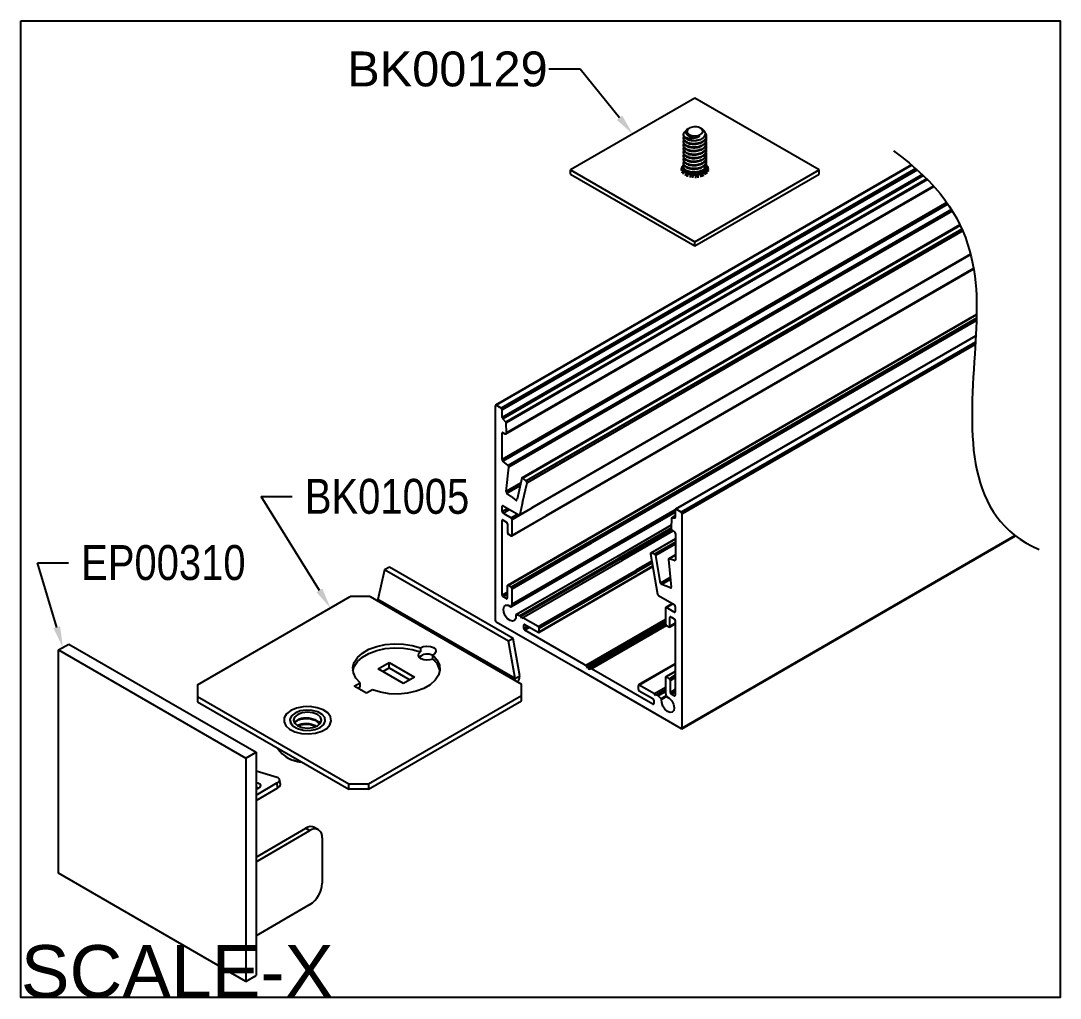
# Model space of a CAD drawing. Extents: x 0 to 7.45, y -7 to 0.
import ezdxf
from ezdxf import colors
from ezdxf.entities.mleader import LeaderData, LeaderLine
from ezdxf.math import Vec2, Vec3

# ---------------------------------------------------------------- set-up
doc = ezdxf.new("R2010")
doc.units = 0
doc.header["$LTSCALE"] = 0.5
doc.header["$MEASUREMENT"] = 0
doc.layers.get('0').update_dxf_attribs({"color": 255, "linetype": 'CONTINUOUS'})
for name, color, linetype in [('Dimension', 10, 'CONTINUOUS'), ('End Cap', 92, 'CONTINUOUS'), ('FAB DWG', 221, 'CONTINUOUS'), ('Housing', 150, 'CONTINUOUS'), ('Mounting', 4, 'CONTINUOUS')]:
    doc.layers.add(name, color=color, linetype=linetype)
doc.layers.add('Text-Unprinted', color=131, linetype='CONTINUOUS', plot=False)
doc.styles.add('LSAD_Standard', font='arial.ttf')
doc.styles.get("Standard").update_dxf_attribs({"font": 'arial.ttf'})

msp = doc.modelspace()

# ---------------------------------------------------------------- linework, layer by layer
at = {"color": 7, "linetype": 'Continuous', "lineweight": 25, "transparency": 16777216}
msp.add_arc((3.5173, -3.6868), 0.00437, 230.76242, 9.20232, dxfattribs=at)
at = {"layer": 'Dimension', "transparency": 16777216}
msp.add_open_spline([(6.2549, -0.9322), (6.9024, -1.3906), (6.8326, -2.4733), (6.7627, -3.5561), (7.2997, -3.7878)], degree=3, knots=[0.144615, 0.144615, 0.144615, 0.144615, 1, 2, 2, 2, 2], dxfattribs=at)
at = {"layer": 'End Cap', "linetype": 'Continuous', "lineweight": 25, "transparency": 16777216}
for p, q in [((0.2696, -4.5089), (0.3435, -4.4661)), ((0.3435, -4.4661), (1.687, -5.2421)), ((0.2696, -4.5089), (1.6131, -5.2848)), ((0.2696, -6.1089), (0.2696, -4.5089)), ((1.6131, -5.2848), (1.687, -5.2421)), ((1.6131, -5.2848), (1.6131, -6.8849)), ((1.687, -5.2421), (1.687, -6.8421)), ((1.8374, -5.423), (1.687, -5.3761)), ((1.8611, -5.473), (1.8548, -5.4375)), ((1.687, -5.5481), (1.8363, -5.4619)), ((1.687, -5.5873), (1.8427, -5.4974)), ((1.8427, -5.4974), (1.8363, -5.4619)), ((1.687, -5.9931), (2.0441, -5.7868)), ((1.687, -6.0258), (2.0724, -5.8032)), ((2.0441, -5.7868), (2.0724, -5.8032)), ((2.1349, -5.797), (2.1066, -5.7806)), ((2.1608, -5.8542), (2.1608, -6.1807)), ((1.6131, -6.8849), (0.2696, -6.1089)), ((2.0724, -6.3338), (1.687, -6.5564)), ((1.6131, -6.8849), (1.687, -6.8421))]:
    msp.add_line(p, q, dxfattribs=at)
at = {"layer": 'End Cap', "linetype": 'Continuous', "lineweight": 25, "transparency": 16777216, "flags": 128}
for points in [[(1.8363, -5.4619), (1.8441, -5.4567), (1.8499, -5.4511), (1.8536, -5.4454), (1.8549, -5.4399), (1.8539, -5.4347), (1.8506, -5.43), (1.845, -5.4261), (1.8374, -5.423)], [(1.687, -5.4578), (1.6989, -5.4604), (1.7136, -5.4684), (1.7185, -5.4794), (1.7129, -5.492), (1.6977, -5.5041), (1.687, -5.5094)], [(1.687, -5.4926), (1.7053, -5.4959), (1.708, -5.4969)], [(1.8427, -5.4974), (1.8505, -5.4921), (1.8563, -5.4866), (1.86, -5.4809), (1.8613, -5.4754), (1.8611, -5.473)]]:
    msp.add_lwpolyline(points, dxfattribs=at)
at = {"layer": 'End Cap', "linetype": 'Continuous', "lineweight": 25, "transparency": 16777216}
for centre, radius, start, end in [((2.0804, -5.8345), 0.0599, 64.05673, 127.27), ((2.1069, -5.8454), 0.0546, 350.79768, 129.23758), ((1.9688, -6.172), 0.1921, 302.61146, 357.38854)]:
    msp.add_arc(centre, radius, start, end, dxfattribs=at)
at = {"layer": 'Housing', "linetype": 'Continuous', "lineweight": 25, "transparency": 16777216}
for p, q in [((6.3855, -1.0327), (3.4035, -2.755)), ((6.3879, -1.0347), (3.4085, -2.7555)), ((6.4162, -1.0591), (3.4438, -2.7759)), ((6.4274, -1.069), (3.4509, -2.7881)), ((6.4632, -1.1021), (3.4509, -2.8418)), ((6.4709, -1.1096), (3.4549, -2.8515)), ((6.4951, -1.1333), (3.4769, -2.8765)), ((3.4777, -2.96), (6.5463, -1.1877)), ((6.4987, -1.1371), (3.4789, -2.8812)), ((6.5433, -1.1844), (3.4808, -2.9531)), ((6.6381, -1.303), (3.4502, -3.1441)), ((6.6452, -1.3131), (3.4556, -3.1553)), ((6.6712, -1.3525), (3.4939, -3.1876)), ((6.6781, -1.3637), (3.4994, -3.1997)), ((6.7321, -1.4623), (3.5932, -3.2752)), ((6.7342, -1.4665), (3.5998, -3.2768)), ((6.7467, -1.4936), (3.6239, -3.2972)), ((6.7522, -1.5063), (3.6292, -3.31)), ((6.8086, -1.6722), (3.6628, -3.4891)), ((3.6643, -3.49), (6.809, -1.6738)), ((6.8092, -1.6747), (3.6652, -3.4905)), ((6.8303, -1.7752), (3.7628, -3.5469)), ((3.7657, -3.5485), (6.8309, -1.7782)), ((6.8517, -2.1039), (4.058, -3.7174)), ((6.8517, -2.1073), (4.061, -3.7191)), ((6.8512, -2.1321), (4.0822, -3.7313)), ((6.8507, -2.1487), (4.0963, -3.7395)), ((6.8461, -2.2571), (4.6938, -3.5002)), ((6.8459, -2.2606), (4.6988, -3.5007)), ((6.8434, -2.3029), (4.7342, -3.5211)), ((6.8424, -2.3198), (4.7412, -3.5334)), ((3.4438, -2.7759), (3.4085, -2.7555)), ((3.4014, -2.7595), (3.4014, -3.6304)), ((3.4509, -2.8418), (3.4509, -2.7881)), ((3.4769, -2.8765), (3.4549, -2.8515)), ((3.4808, -2.9531), (3.4789, -2.8812)), ((3.4572, -2.9518), (3.4502, -2.9559)), ((3.4502, -3.1441), (3.4502, -2.9559)), ((3.4572, -2.9518), (3.4702, -2.9593)), ((3.4939, -3.1876), (3.4556, -3.1553)), ((3.4795, -3.3741), (3.4994, -3.1997)), ((3.5913, -3.2781), (3.5574, -3.4282)), ((3.6239, -3.2972), (3.5998, -3.2768)), ((3.5831, -3.3142), (3.4795, -3.3741)), ((3.579, -3.3323), (3.4853, -3.3864)), ((3.5973, -3.4513), (3.6292, -3.31)), ((3.5155, -3.41), (3.4853, -3.3864)), ((3.5155, -3.41), (3.548, -3.4354)), ((3.458, -3.4755), (3.4509, -3.4796)), ((3.4509, -3.5163), (3.4509, -3.4796)), ((3.458, -3.4755), (3.4738, -3.4846)), ((3.469, -3.5059), (3.4898, -3.4939)), ((3.4738, -3.4846), (3.5708, -3.5406)), ((3.5216, -3.5735), (3.6652, -3.4905)), ((3.5569, -3.4302), (3.548, -3.4354)), ((3.5561, -3.4339), (3.5574, -3.4282)), ((3.5758, -3.5411), (3.6643, -3.49)), ((3.5973, -3.4513), (3.5777, -3.5383)), ((3.5777, -3.5383), (3.6628, -3.4891)), ((4.7342, -3.5211), (4.6988, -3.5007)), ((3.469, -3.5059), (3.4509, -3.5163)), ((3.4647, -3.5247), (3.458, -3.5286)), ((3.4632, -3.5316), (3.458, -3.5286)), ((3.4632, -3.5316), (3.5145, -3.5612)), ((3.4647, -3.5247), (3.5039, -3.502)), ((3.5145, -3.5612), (3.5605, -3.5347)), ((3.5195, -3.6907), (3.7657, -3.5485)), ((3.5216, -3.6861), (3.7628, -3.5469)), ((3.5216, -3.6861), (3.5216, -3.5735)), ((4.6917, -3.5049), (4.191, -3.7942)), ((4.6917, -3.5193), (4.2034, -3.8014)), ((4.2041, -3.8017), (4.6917, -3.5201)), ((4.6637, -3.5655), (4.6619, -3.6353)), ((4.6917, -3.5477), (4.6648, -3.5633)), ((4.6917, -3.5481), (4.6657, -3.5631)), ((4.6877, -3.5635), (4.6657, -3.5631)), ((4.691, -3.5616), (4.6877, -3.5635)), ((4.6917, -3.5048), (4.6917, -3.5585)), ((4.7412, -5.0681), (4.7412, -3.5334)), ((3.4014, -3.6304), (3.4014, -4.2943)), ((3.452, -3.581), (3.4509, -3.5816)), ((3.4509, -3.5859), (3.4509, -3.5816)), ((3.4509, -4.1163), (3.4509, -3.5859)), ((3.458, -3.5775), (3.4827, -3.5918)), ((3.4898, -3.6041), (3.4898, -3.6678)), ((4.6624, -3.615), (4.2716, -3.8407)), ((4.6624, -3.6158), (4.2722, -3.8411)), ((4.6619, -3.6353), (4.2889, -3.8507)), ((4.6651, -3.6459), (4.2996, -3.8569)), ((4.058, -3.7174), (3.4883, -4.0464)), ((3.4933, -4.0469), (4.061, -3.7191)), ((3.4969, -3.68), (3.5145, -3.6902)), ((4.6762, -3.6558), (4.3138, -3.8651)), ((4.6761, -3.6558), (4.3138, -3.8651)), ((4.6925, -3.712), (4.5154, -3.8143)), ((4.6925, -3.7137), (4.5188, -3.814)), ((4.6725, -3.6537), (4.6854, -3.6611)), ((4.6925, -3.6734), (4.6925, -3.8616)), ((4.7392, -5.0727), (7.1317, -3.6909)), ((7.1291, -3.689), (4.7412, -5.0681)), ((4.0822, -3.7313), (3.5145, -4.0592)), ((3.5216, -4.0714), (4.0963, -3.7395)), ((4.191, -3.7942), (3.5216, -4.1807)), ((4.6925, -3.7352), (4.5429, -3.8216)), ((4.6925, -3.7511), (4.5514, -3.8326)), ((4.2041, -3.8017), (3.5161, -4.1991)), ((3.5171, -4.1978), (4.2034, -3.8014)), ((4.2716, -3.8407), (3.5499, -4.2575)), ((4.2722, -3.8411), (3.5515, -4.2574)), ((3.5742, -4.2635), (4.2889, -3.8507)), ((4.2996, -3.8569), (3.585, -4.2697)), ((3.592, -4.2819), (4.3138, -3.8651)), ((4.5225, -3.8713), (4.4106, -3.9359)), ((4.5135, -3.8208), (4.565, -4.1085)), ((4.5429, -3.8216), (4.5188, -3.814)), ((4.5865, -4.029), (4.5514, -3.8326)), ((4.6433, -3.8603), (4.6631, -4.0576)), ((4.6925, -3.8275), (4.6453, -3.8547)), ((4.6925, -3.8292), (4.6487, -3.8545)), ((4.687, -3.8664), (4.6487, -3.8545)), ((4.6923, -3.8634), (4.687, -3.8664)), ((3.7089, -4.3412), (4.4106, -3.9359)), ((4.5252, -3.8861), (4.4133, -3.9507)), ((4.5291, -3.9083), (4.4173, -3.9729)), ((4.4178, -3.976), (4.5297, -3.9114)), ((3.7139, -4.3826), (4.4178, -3.976)), ((3.7159, -4.3535), (4.4133, -3.9507)), ((3.7159, -4.378), (4.4173, -3.9729)), ((4.6562, -3.9888), (4.5865, -4.029)), ((4.6577, -4.0035), (4.5946, -4.0399)), ((3.4863, -4.0959), (3.4509, -4.1163)), ((3.4863, -4.051), (3.4863, -4.1367)), ((3.5145, -4.0592), (3.4933, -4.0469)), ((3.5216, -4.1807), (3.5216, -4.0714)), ((4.6573, -4.0633), (4.5946, -4.0399)), ((4.663, -4.06), (4.6573, -4.0633)), ((3.4863, -4.1122), (3.458, -4.1286)), ((3.4792, -4.1408), (3.458, -4.1286)), ((3.4863, -4.1367), (3.4792, -4.1408)), ((4.5719, -4.1188), (4.6847, -4.184)), ((3.5171, -4.1978), (3.5216, -4.1807)), ((4.621, -4.2084), (4.621, -4.3211)), ((4.6711, -4.1761), (4.6231, -4.2039)), ((4.674, -4.1778), (4.6281, -4.2044)), ((4.6847, -4.237), (4.6281, -4.2044)), ((4.6917, -4.233), (4.6847, -4.237)), ((4.6917, -4.1962), (4.6917, -4.233)), ((3.4085, -4.3065), (3.9901, -4.6424)), ((3.5742, -4.2635), (3.5515, -4.2574)), ((3.585, -4.2697), (3.5742, -4.2635)), ((3.592, -4.2819), (3.585, -4.2697)), ((3.5991, -4.2778), (3.592, -4.2819)), ((3.7089, -4.3412), (3.5991, -4.2778)), ((4.621, -4.2908), (4.0506, -4.6203)), ((4.621, -4.3015), (4.0574, -4.6271)), ((4.621, -4.3166), (4.0645, -4.638)), ((4.6508, -4.3441), (4.6917, -4.3204)), ((4.6599, -4.2717), (4.6528, -4.2758)), ((4.6528, -4.3395), (4.6528, -4.2758)), ((4.6917, -4.317), (4.6528, -4.3395)), ((4.6599, -4.2717), (4.6847, -4.286)), ((4.6917, -4.2983), (4.6917, -4.833)), ((3.6125, -4.3264), (3.6054, -4.3305)), ((3.6054, -4.355), (3.6054, -4.3305)), ((3.6337, -4.3387), (3.6054, -4.355)), ((3.6125, -4.3264), (3.7089, -4.3821)), ((3.6479, -4.3468), (3.6125, -4.3672)), ((4.0395, -4.6139), (3.6125, -4.3672)), ((3.7159, -4.378), (3.7159, -4.3535)), ((4.6246, -4.3303), (4.0781, -4.6459)), ((4.6254, -4.3311), (4.0852, -4.6431)), ((4.6292, -4.334), (4.092, -4.6442)), ((4.6281, -4.3334), (4.6458, -4.3436)), ((4.6917, -4.6076), (4.4288, -4.7594)), ((4.6917, -4.6109), (4.4338, -4.7599)), ((3.9901, -4.6424), (4.7342, -5.0722)), ((4.5301, -4.8972), (4.092, -4.6442)), ((4.6917, -4.6622), (4.6231, -4.7018)), ((4.6917, -4.6656), (4.6281, -4.7023)), ((4.6917, -4.6901), (4.6493, -4.7146)), ((4.4267, -4.764), (4.4267, -4.7885)), ((4.5435, -4.8233), (4.4338, -4.7599)), ((4.621, -4.7064), (4.621, -4.8157)), ((4.6493, -4.7146), (4.6281, -4.7023)), ((4.6917, -4.7064), (4.6564, -4.7268)), ((4.6564, -4.8125), (4.6564, -4.7268)), ((4.4338, -4.8007), (4.5301, -4.8564)), ((4.621, -4.7786), (4.5435, -4.8233)), ((4.5506, -4.8356), (4.5435, -4.8233)), ((4.621, -4.7949), (4.5506, -4.8356)), ((4.5577, -4.8315), (4.5506, -4.8356)), ((4.621, -4.7949), (4.5577, -4.8315)), ((4.5684, -4.8377), (4.5577, -4.8315)), ((4.621, -4.8073), (4.5684, -4.8377)), ((4.5912, -4.8579), (4.5684, -4.8377)), ((4.6256, -4.838), (4.5912, -4.8579)), ((4.621, -4.8157), (4.6256, -4.838)), ((4.6917, -4.7921), (4.6564, -4.8125)), ((4.6917, -4.8084), (4.6635, -4.8248)), ((4.6847, -4.837), (4.6635, -4.8248)), ((4.6917, -4.833), (4.6847, -4.837)), ((4.5372, -4.8931), (4.5301, -4.8972)), ((4.5372, -4.8686), (4.5372, -4.8931)), ((4.6297, -4.8433), (4.5937, -4.8641))]:
    msp.add_line(p, q, dxfattribs=at)
at = {"layer": 'Housing', "transparency": 16777216}
for p, q in [((4.0506, -4.6203), (4.0395, -4.6139)), ((4.0645, -4.638), (4.0574, -4.6271)), ((4.0852, -4.6431), (4.0781, -4.6459))]:
    msp.add_line(p, q, dxfattribs=at)
at = {"layer": 'Housing', "linetype": 'Continuous', "lineweight": 25, "transparency": 16777216, "flags": 128}
for points in [[(3.5489, -4.2606), (3.5485, -4.2824), (3.5402, -4.2974), (3.5256, -4.3032), (3.5073, -4.2986), (3.4885, -4.2844), (3.4725, -4.2632), (3.4621, -4.2388), (3.4593, -4.2154), (3.4645, -4.1972), (3.4767, -4.1875), (3.4939, -4.1879), (3.513, -4.1984)], [(4.6297, -4.8433), (4.6487, -4.8548), (4.6659, -4.8743), (4.6782, -4.8982), (4.6834, -4.9224), (4.6805, -4.9425), (4.6702, -4.955), (4.6542, -4.9577), (4.6353, -4.9501), (4.617, -4.9335), (4.6024, -4.9109), (4.5942, -4.8863), (4.5937, -4.8641)]]:
    msp.add_lwpolyline(points, dxfattribs=at)
at = {"layer": 'Housing', "linetype": 'Continuous', "lineweight": 25, "transparency": 16777216}
for centre, radius, start, end in [((3.4057, -2.7588), 0.00436, 50.83056, 189.21334), ((3.4356, -2.7888), 0.0154, 2.60923, 57.41715), ((3.4664, -2.8411), 0.0155, 182.77493, 222.18016), ((3.4711, -2.8817), 0.00783, 3.93131, 42.05233), ((3.4545, -2.9552), 0.00437, 50.76242, 189.20232), ((3.4743, -2.9542), 0.00655, 230.76215, 9.2006), ((3.4658, -3.1433), 0.0157, 182.93705, 229.54891), ((3.4842, -3.1992), 0.0152, 358.25395, 50.12209), ((3.5958, -3.2794), 0.00471, 32.81989, 163.61626), ((3.6146, -3.3085), 0.0146, 354.05029, 50.79148), ((3.4947, -3.3745), 0.0152, 178.27179, 231.8546), ((3.4552, -3.4789), 0.00437, 50.76242, 189.20232), ((3.5517, -3.4327), 0.00458, 216.27322, 344.89785), ((4.696, -3.5041), 0.00437, 50.69432, 189.19127), ((3.4663, -3.5156), 0.0154, 182.61146, 237.38854), ((3.5063, -3.5742), 0.0154, 2.61146, 57.38854), ((3.5735, -3.5375), 0.00421, 229.00007, 348.66966), ((4.6658, -3.5652), 0.00211, 92.5692, 187.89836), ((4.6875, -3.5592), 0.0043, 273.16467, 10.03956), ((4.7259, -3.5341), 0.0154, 2.61368, 57.35995), ((3.4552, -3.5809), 0.00437, 122.50988, 189.20232), ((3.4552, -3.5809), 0.00437, 50.76242, 122.50988), ((3.4744, -3.6048), 0.0154, 2.61146, 57.38854), ((4.6849, -3.6343), 0.0231, 182.61218, 237.38849), ((3.5052, -3.6671), 0.0154, 182.61146, 237.38854), ((4.6771, -3.6741), 0.0154, 2.61146, 57.38854), ((4.5177, -3.8186), 0.00471, 76.3362, 207.16683), ((4.5369, -3.8349), 0.0146, 9.21258, 65.94442), ((4.6475, -3.8588), 0.00446, 73.83829, 200.10126), ((4.6883, -3.8624), 0.00421, 251.28725, 10.97515), ((3.4906, -4.0503), 0.00437, 50.76242, 189.20232), ((3.5063, -4.0721), 0.0154, 2.61146, 57.38854), ((4.6012, -4.0265), 0.0149, 189.56949, 243.81449), ((4.6589, -4.0592), 0.00446, 248.85294, 20.17845), ((3.4663, -4.1156), 0.0154, 182.61146, 237.38854), ((3.482, -4.1374), 0.00437, 230.76242, 9.20232), ((4.5804, -4.1057), 0.0157, 190.45285, 237.06088), ((3.5149, -4.197), 0.00232, 215.50931, 341.10748), ((4.6253, -4.2077), 0.00437, 50.76242, 189.20232), ((4.6764, -4.1969), 0.0154, 2.61146, 57.38854), ((4.6874, -4.2337), 0.00437, 230.76242, 9.20232), ((3.4168, -4.2936), 0.0154, 182.61146, 237.38854), ((3.551, -4.2597), 0.00232, 78.84505, 204.47727), ((4.6364, -4.3204), 0.0154, 182.61146, 237.38854), ((4.6572, -4.2751), 0.00437, 50.76242, 189.20232), ((4.6764, -4.299), 0.0154, 2.61146, 57.38854), ((3.6098, -4.3298), 0.00437, 50.76242, 189.20232), ((3.6208, -4.3543), 0.0154, 182.61146, 237.38854), ((3.7006, -4.3542), 0.0154, 2.61146, 57.38854), ((3.7116, -4.3787), 0.00437, 230.76242, 9.20232), ((4.6485, -4.3402), 0.00437, 230.76242, 9.20232), ((4.431, -4.7633), 0.00437, 50.76242, 189.20232), ((4.6253, -4.7057), 0.00437, 50.76242, 189.20232), ((4.641, -4.7275), 0.0154, 2.61146, 57.38854), ((4.4421, -4.7878), 0.0154, 182.61146, 237.38854), ((4.6329, -4.8367), 0.0074, 190.63033, 244.45813), ((4.6717, -4.8118), 0.0154, 182.61146, 237.38854), ((4.6874, -4.8337), 0.00437, 230.76242, 9.20232), ((4.5218, -4.8693), 0.0154, 2.61146, 57.38854), ((4.5329, -4.8938), 0.00437, 230.76242, 9.20232), ((4.5864, -4.8635), 0.00739, 355.53686, 49.37347), ((4.7369, -5.0688), 0.00437, 230.76242, 9.20232)]:
    msp.add_arc(centre, radius, start, end, dxfattribs=at)
at = {"layer": 'Housing', "transparency": 16777216}
for centre, radius, start, end in [((4.0396, -4.6381), 0.021, 31.81759, 58.31106), ((4.0767, -4.6326), 0.0134, 203.99749, 275.98489), ((4.0875, -4.6508), 0.00802, 55.58394, 106.53135)]:
    msp.add_arc(centre, radius, start, end, dxfattribs=at)
at = {"layer": 'Mounting', "linetype": 'Continuous', "transparency": 16777216}
for p, q in [((4.8321, -0.5547), (3.9412, -1.069)), ((5.7231, -1.069), (4.8321, -0.5547)), ((4.7506, -0.8146), (4.7506, -0.8178)), ((4.7922, -0.7692), (4.784, -0.7739)), ((4.8837, -0.7759), (4.8721, -0.7692)), ((4.7506, -0.8401), (4.7506, -0.8433)), ((4.7506, -0.8656), (4.7506, -0.8688)), ((4.7506, -0.8911), (4.7506, -0.8943)), ((4.9136, -0.8305), (4.9136, -0.8273)), ((4.9136, -0.856), (4.9136, -0.8528)), ((4.9136, -0.8815), (4.9136, -0.8784)), ((4.7506, -0.9166), (4.7506, -0.9198)), ((4.7506, -0.9421), (4.7506, -0.9453)), ((4.7506, -0.9677), (4.7506, -0.9709)), ((4.9136, -0.9071), (4.9136, -0.9039)), ((4.9136, -0.9326), (4.9136, -0.9294)), ((4.9136, -0.9581), (4.9136, -0.9549)), ((4.7506, -0.9932), (4.7506, -0.9964)), ((4.7506, -1.0187), (4.7506, -1.0219)), ((4.9136, -0.9836), (4.9136, -0.9804)), ((4.9136, -1.0091), (4.9136, -1.0059)), ((4.9136, -1.0346), (4.9136, -1.0315)), ((3.9412, -1.069), (4.8321, -1.5834)), ((3.9412, -1.0984), (3.9412, -1.069)), ((3.9412, -1.0984), (4.8321, -1.6128)), ((4.7501, -1.063), (4.7487, -1.0758)), ((4.7494, -1.0533), (4.7493, -1.0546)), ((4.7493, -1.0546), (4.7494, -1.0535)), ((4.7506, -1.0442), (4.7506, -1.0474)), ((4.7619, -1.0817), (4.7607, -1.0948)), ((4.7858, -1.096), (4.785, -1.1094)), ((4.8177, -1.1034), (4.8175, -1.1169)), ((4.8321, -1.5834), (5.7231, -1.069)), ((4.8321, -1.6128), (5.7231, -1.0984)), ((4.8379, -1.104), (4.838, -1.1176)), ((4.871, -1.0985), (4.8717, -1.112)), ((4.8974, -1.0858), (4.8985, -1.099)), ((4.9129, -1.0456), (4.912, -1.0432)), ((4.9125, -1.0679), (4.9139, -1.0808)), ((4.9155, -1.0597), (4.9148, -1.0533)), ((5.7231, -1.0984), (5.7231, -1.069)), ((4.8321, -1.6128), (4.8321, -1.5834)), ((2.6082, -3.9339), (2.5602, -4.1463)), ((2.642, -3.9143), (2.6082, -3.9339)), ((3.4952, -4.4462), (2.6082, -3.9339)), ((3.529, -4.4266), (2.642, -3.9143)), ((1.266, -4.7596), (2.362, -4.1266)), ((2.5034, -4.1266), (2.362, -4.1266)), ((2.5034, -4.1266), (3.5887, -4.7534)), ((3.5431, -4.714), (2.5602, -4.1463)), ((3.529, -4.4266), (3.4952, -4.4462)), ((3.5431, -4.714), (3.4952, -4.4462)), ((3.5769, -4.6945), (3.529, -4.4266)), ((2.865, -4.4937), (2.865, -4.5231)), ((2.953, -4.5739), (2.953, -4.5445)), ((2.5622, -4.6438), (2.6409, -4.5983)), ((2.6409, -4.5983), (2.8227, -4.7033)), ((2.6409, -4.6374), (2.6409, -4.5983)), ((2.744, -4.7488), (2.5622, -4.6438)), ((2.596, -4.6633), (2.6409, -4.6374)), ((2.6409, -4.6374), (2.7889, -4.7229)), ((1.266, -4.7596), (1.266, -4.8803)), ((2.3893, -4.7682), (2.4318, -4.7437)), ((2.4777, -4.8192), (2.3893, -4.7682)), ((2.4318, -4.7731), (2.4318, -4.7437)), ((2.8227, -4.7033), (2.744, -4.7488)), ((3.5431, -4.714), (3.5769, -4.6945)), ((3.5887, -4.8741), (3.5887, -4.7534)), ((1.266, -4.8413), (2.3512, -5.4681)), ((2.4148, -4.7829), (2.4318, -4.7731)), ((2.5202, -4.7947), (2.4777, -4.8192)), ((2.4926, -5.4681), (3.5887, -4.8351)), ((1.266, -4.8803), (2.3512, -5.5071)), ((2.4926, -5.5071), (3.5887, -4.8741)), ((1.9614, -5.028), (1.9714, -5.019)), ((1.9006, -5.2753), (1.9041, -5.2774)), ((2.3512, -5.5071), (2.3512, -5.4681)), ((2.3512, -5.4681), (2.4926, -5.4681)), ((2.4926, -5.5071), (2.3512, -5.5071)), ((2.4926, -5.4681), (2.4926, -5.5071))]:
    msp.add_line(p, q, dxfattribs=at)
at = {"layer": 'Mounting', "linetype": 'Continuous', "transparency": 16777216, "flags": 128}
for points in [[(4.8721, -0.7692), (4.8641, -0.7653), (4.855, -0.7624), (4.8451, -0.7605), (4.8347, -0.7597), (4.8243, -0.7599), (4.8142, -0.7613), (4.8046, -0.7637), (4.796, -0.7671), (4.7887, -0.7714), (4.7828, -0.7764), (4.7786, -0.7819), (4.7762, -0.7877), (4.7757, -0.7937), (4.7771, -0.7997), (4.7805, -0.8054), (4.7855, -0.8107), (4.7922, -0.8153), (4.8002, -0.8191), (4.8093, -0.8221), (4.8192, -0.824), (4.8295, -0.8248), (4.8399, -0.8245), (4.8501, -0.8232), (4.8596, -0.8207), (4.8682, -0.8173), (4.8756, -0.8131), (4.8815, -0.8081), (4.8857, -0.8026), (4.8881, -0.7967), (4.8886, -0.7907), (4.8871, -0.7848), (4.8838, -0.7791), (4.8787, -0.7738), (4.8721, -0.7692)], [(4.846, -1.0096), (4.8461, -1.011), (4.8461, -1.0117)], [(4.9105, -1.0489), (4.9104, -1.0537), (4.9085, -1.0609), (4.9048, -1.0677), (4.8991, -1.0742), (4.8918, -1.08), (4.883, -1.0851), (4.8728, -1.0893), (4.8617, -1.0926), (4.8498, -1.0947), (4.8374, -1.0958), (4.8249, -1.0957), (4.8126, -1.0945), (4.8008, -1.0921), (4.7898, -1.0887), (4.7798, -1.0844), (4.7712, -1.0791), (4.7641, -1.0732), (4.7588, -1.0667), (4.7573, -1.0641)], [(2.4318, -4.7437), (2.4015, -4.71), (2.3841, -4.6734), (2.3803, -4.6355), (2.3904, -4.5979), (2.4138, -4.5625), (2.4496, -4.5306), (2.4961, -4.5038), (2.5513, -4.4832), (2.6127, -4.4697), (2.6777, -4.4639), (2.7433, -4.4661), (2.8067, -4.4762), (2.865, -4.4937)], [(2.381, -4.6589), (2.3904, -4.6273), (2.4138, -4.5919), (2.4496, -4.56), (2.4961, -4.5332), (2.5513, -4.5125), (2.6127, -4.4991), (2.6777, -4.4933), (2.7433, -4.4955), (2.8067, -4.5056), (2.865, -4.5231)], [(2.953, -4.5445), (2.9833, -4.5782), (3.0008, -4.6148), (3.0046, -4.6527), (2.9946, -4.6902), (2.9713, -4.7257), (2.9356, -4.7576), (2.8891, -4.7845), (2.8339, -4.8051), (2.7725, -4.8186), (2.7075, -4.8245), (2.6419, -4.8223), (2.5785, -4.8122), (2.5202, -4.7947)], [(2.953, -4.5739), (2.933, -4.5802), (2.9103, -4.582), (2.8881, -4.5789), (2.8692, -4.5715), (2.8563, -4.5606), (2.851, -4.5477), (2.8541, -4.5347), (2.865, -4.5231)], [(2.865, -4.4937), (2.8853, -4.4843), (2.9103, -4.4805), (2.9359, -4.4829), (2.9576, -4.491), (2.9718, -4.5036), (2.9759, -4.5184), (2.9692, -4.5328), (2.953, -4.5445)], [(1.9359, -4.943), (1.9058, -4.9665), (1.889, -4.9941), (1.8871, -5.0234), (1.9003, -5.0516), (1.9272, -5.0764), (1.9656, -5.0955), (2.0121, -5.1072), (2.0624, -5.1105), (2.1122, -5.1051), (2.157, -5.0914), (2.1929, -5.0707), (2.2165, -5.0448), (2.226, -5.0161), (2.2203, -4.987), (2.2, -4.9601), (2.167, -4.938), (2.1241, -4.9224), (2.0751, -4.9148), (2.0245, -4.9159), (1.9766, -4.9256), (1.9359, -4.943)], [(1.9663, -4.9605), (1.941, -4.9814), (1.9296, -5.006), (1.9334, -5.0314), (1.952, -5.0545), (1.9832, -5.0725), (2.0232, -5.0832), (2.0671, -5.0855), (2.1097, -5.0789), (2.1459, -5.0642), (2.1712, -5.0434), (2.1826, -5.0188), (2.1787, -4.9934), (2.1601, -4.9703), (2.1289, -4.9523), (2.0889, -4.9415), (2.045, -4.9393), (2.0024, -4.9459), (1.9663, -4.9605)], [(1.985, -4.9707), (1.9632, -4.9895), (1.9556, -5.0117), (1.9632, -5.0339), (1.985, -5.0528), (2.0176, -5.0654), (2.0561, -5.0698), (2.0945, -5.0654), (2.1271, -5.0528), (2.1489, -5.0339), (2.1566, -5.0117), (2.1489, -4.9895), (2.1271, -4.9707), (2.0945, -4.9581), (2.0561, -4.9537), (2.0176, -4.9581), (1.985, -4.9707)], [(2.1512, -5.0321), (2.1489, -5.0285), (2.1404, -5.0192)]]:
    msp.add_lwpolyline(points, dxfattribs=at)
at = {"layer": 'Mounting', "linetype": 'Continuous', "transparency": 16777216}
for centre, radius, start, end in [((4.8185, -0.7743), 0.0839, 225.31736, 262.01379), ((4.7496, -1.0576), 0.0146, 85.36685, 162.06701), ((4.7534, -1.0472), 0.0122, 92.40247, 138.44986), ((4.9134, -1.0537), 0.0139, 34.33404, 90.90586), ((4.9048, -1.039), 0.0108, 12.75489, 34.61769), ((4.7492, -1.0728), 0.0182, 89.5131, 161.37801), ((4.7524, -1.0834), 0.0205, 96.46309, 162.23328), ((4.7622, -1.0971), 0.0239, 106.75209, 164.50962), ((4.7731, -1.1059), 0.0267, 114.80266, 166.67194), ((4.7772, -1.0563), 0.028, 176.58917, 193.78533), ((4.7826, -1.0547), 0.0335, 194.22584, 215.57108), ((4.7932, -1.0474), 0.0464, 215.29954, 227.56497), ((4.8064, -1.0327), 0.0662, 227.74294, 241.28761), ((4.7941, -1.1162), 0.0321, 127.49635, 170.09579), ((4.8184, -1.0115), 0.0905, 241.02017, 248.86969), ((4.8146, -1.122), 0.0388, 137.7986, 172.60005), ((4.8271, -0.989), 0.1147, 248.91808, 258.30019), ((4.8583, -1.1278), 0.0606, 154.0516, 175.89467), ((4.8312, -0.9703), 0.1338, 258.18361, 264.23032), ((4.9312, -1.1301), 0.1166, 166.76868, 178.01582), ((4.8321, -0.9614), 0.1427, 264.21362, 272.32054), ((4.8323, -0.9643), 0.1398, 272.28802, 278.16042), ((4.5511, -1.1307), 0.288, 0.78502, 5.32297), ((4.8346, -0.9788), 0.1252, 278.06961, 286.92005), ((4.7721, -1.1294), 0.0844, 2.81053, 18.40526), ((4.841, -1), 0.103, 286.95025, 294.15129), ((4.8341, -1.1249), 0.0453, 5.94496, 35.48958), ((4.8515, -1.0227), 0.078, 293.92793, 306.0667), ((4.8586, -1.1199), 0.0357, 8.39498, 46.45428), ((4.8646, -1.0409), 0.0555, 306.19797, 317.07271), ((4.8831, -1.1106), 0.0287, 11.8959, 59.98451), ((4.8769, -1.052), 0.039, 316.73902, 336.01761), ((4.896, -1.1025), 0.0255, 14.23334, 68.50503), ((4.8853, -1.056), 0.0298, 336.41332, 352.90241), ((4.9084, -1.0894), 0.022, 16.92248, 79.23594), ((4.9154, -1.0642), 0.0163, 18.69205, 95.98268), ((4.8869, -1.0563), 0.0281, 353.17113, 17.20337), ((4.9135, -1.0792), 0.0196, 18.19917, 86.34058), ((2.9145, -4.6257), 0.0873, 63.82517, 131.79425), ((2.8684, -4.6823), 0.1375, 9.82907, 52.04965), ((2.0002, -5.0419), 0.0368, 141.56967, 169.24838), ((2.0154, -5.1048), 0.2049, 211.70562, 268.27676), ((2.0447, -5.0168), 0.2961, 241.65675, 263.61691)]:
    msp.add_arc(centre, radius, start, end, dxfattribs=at)
for points, knots in [([(4.9077, -0.8088), (4.9094, -0.8118), (4.9134, -0.8188), (4.9142, -0.8303), (4.9108, -0.8425), (4.9027, -0.854), (4.8905, -0.864), (4.875, -0.872), (4.8569, -0.8778), (4.8374, -0.8809), (4.8176, -0.8812), (4.799, -0.8789), (4.7826, -0.8742), (4.7691, -0.8677), (4.7583, -0.8593), (4.7517, -0.8493), (4.7496, -0.8385), (4.7525, -0.8318), (4.7539, -0.8286)], [0, 0, 0, 0, 0.050133, 0.113123, 0.176937, 0.241491, 0.304888, 0.368227, 0.432774, 0.496634, 0.559594, 0.624013, 0.684613, 0.743876, 0.804241, 0.872612, 0.939503, 1, 1, 1, 1]), ([(4.7594, -0.8339), (4.7567, -0.8305), (4.7514, -0.8238), (4.7499, -0.8126), (4.7534, -0.802), (4.7602, -0.7934), (4.767, -0.7893), (4.7695, -0.7878)], [0, 0, 0, 0, 0.224285, 0.443718, 0.665401, 0.877161, 1, 1, 1, 1]), ([(4.7512, -0.8178), (4.7511, -0.8195), (4.7508, -0.8248), (4.7555, -0.8333), (4.7646, -0.8424), (4.7779, -0.85), (4.7923, -0.855), (4.8026, -0.8567), (4.8068, -0.8574)], [0, 0, 0, 0, 0.098592, 0.292303, 0.486625, 0.676542, 0.869203, 1, 1, 1, 1]), ([(4.7841, -0.774), (4.7836, -0.7742), (4.7802, -0.7759), (4.7756, -0.7797), (4.7705, -0.7852), (4.7673, -0.7911), (4.7661, -0.7972), (4.7668, -0.8033), (4.7695, -0.8092), (4.7753, -0.8164), (4.7845, -0.8226), (4.7961, -0.827), (4.8075, -0.83), (4.8166, -0.8306), (4.8221, -0.8309)], [0, 0, 0, 0, 0.01478, 0.097317, 0.178135, 0.258953, 0.33854, 0.418109, 0.496884, 0.575659, 0.728372, 0.805093, 0.881813, 1, 1, 1, 1]), ([(4.8678, -0.8248), (4.8628, -0.8269), (4.853, -0.8311), (4.8351, -0.8342), (4.8161, -0.8344), (4.7978, -0.8311), (4.7836, -0.8244), (4.7755, -0.8185), (4.7743, -0.8148), (4.7742, -0.8145)], [0, 0, 0, 0, 0.149707, 0.29831, 0.467993, 0.640973, 0.810152, 0.982611, 1, 1, 1, 1]), ([(4.8068, -0.8574), (4.8113, -0.8578), (4.8202, -0.8587), (4.834, -0.8584), (4.8477, -0.8568), (4.8607, -0.8539), (4.8726, -0.8497), (4.8832, -0.8445), (4.8923, -0.8384), (4.8994, -0.8315), (4.9045, -0.824), (4.9074, -0.8162), (4.9081, -0.8082), (4.9066, -0.8004), (4.9029, -0.7928), (4.8972, -0.7858), (4.8907, -0.7801), (4.8856, -0.7772), (4.8836, -0.776)], [0, 0, 0, 0, 0.066441, 0.132879, 0.199526, 0.266173, 0.330862, 0.395552, 0.460295, 0.525028, 0.588184, 0.65134, 0.71404, 0.776725, 0.838488, 0.90025, 0.960913, 1, 1, 1, 1]), ([(4.9112, -0.8414), (4.9116, -0.8421), (4.914, -0.8467), (4.914, -0.8558), (4.9109, -0.868), (4.9027, -0.8795), (4.8905, -0.8895), (4.875, -0.8975), (4.8569, -0.9033), (4.8374, -0.9064), (4.8176, -0.9067), (4.799, -0.9044), (4.7826, -0.8997), (4.7691, -0.8932), (4.7583, -0.8848), (4.7517, -0.8748), (4.7496, -0.864), (4.7525, -0.8573), (4.7539, -0.8541)], [0, 0, 0, 0, 0.0124269, 0.0779166, 0.1442637, 0.2113802, 0.2772944, 0.3431473, 0.4102566, 0.4766525, 0.5421113, 0.6090874, 0.6720936, 0.7337083, 0.7964695, 0.8675546, 0.9371017, 1, 1, 1, 1]), ([(4.9112, -0.8669), (4.9116, -0.8676), (4.914, -0.8722), (4.914, -0.8813), (4.9109, -0.8935), (4.9027, -0.905), (4.8905, -0.915), (4.875, -0.9231), (4.8569, -0.9288), (4.8374, -0.9319), (4.8176, -0.9322), (4.799, -0.9299), (4.7826, -0.9253), (4.7691, -0.9187), (4.7583, -0.9103), (4.7517, -0.9003), (4.7496, -0.8895), (4.7525, -0.8828), (4.7539, -0.8796)], [0, 0, 0, 0, 0.012427, 0.077917, 0.144264, 0.21138, 0.277294, 0.343147, 0.410257, 0.476653, 0.542111, 0.609087, 0.672094, 0.733708, 0.79647, 0.867555, 0.937102, 1, 1, 1, 1]), ([(4.9112, -0.8924), (4.9116, -0.8931), (4.914, -0.8977), (4.914, -0.9068), (4.9109, -0.919), (4.9027, -0.9305), (4.8905, -0.9405), (4.875, -0.9486), (4.8569, -0.9543), (4.8374, -0.9574), (4.8176, -0.9577), (4.799, -0.9554), (4.7826, -0.9508), (4.7691, -0.9442), (4.7583, -0.9358), (4.7517, -0.9258), (4.7496, -0.9151), (4.7525, -0.9083), (4.7539, -0.9051)], [0, 0, 0, 0, 0.012427, 0.077917, 0.144264, 0.21138, 0.277294, 0.343147, 0.410257, 0.476653, 0.542111, 0.609087, 0.672094, 0.733708, 0.79647, 0.867555, 0.937102, 1, 1, 1, 1]), ([(4.7512, -0.8433), (4.7511, -0.845), (4.7508, -0.8503), (4.7555, -0.8588), (4.7646, -0.8679), (4.7778, -0.8755), (4.7942, -0.881), (4.8128, -0.884), (4.8325, -0.8844), (4.8521, -0.882), (4.8707, -0.8769), (4.8869, -0.8693), (4.9001, -0.8598), (4.9091, -0.8486), (4.9135, -0.8386), (4.9132, -0.8325), (4.9131, -0.8305)], [0, 0, 0, 0, 0.039384, 0.116764, 0.194388, 0.270253, 0.347213, 0.424994, 0.501311, 0.577715, 0.655506, 0.732397, 0.808306, 0.88596, 0.963291, 1, 1, 1, 1]), ([(4.7512, -0.8688), (4.7511, -0.8706), (4.7508, -0.8758), (4.7555, -0.8844), (4.7646, -0.8935), (4.7778, -0.901), (4.7942, -0.9065), (4.8128, -0.9095), (4.8325, -0.9099), (4.8521, -0.9075), (4.8707, -0.9024), (4.8869, -0.8949), (4.9001, -0.8853), (4.9091, -0.8742), (4.9135, -0.8641), (4.9132, -0.858), (4.9131, -0.856)], [0, 0, 0, 0, 0.039384, 0.116764, 0.194388, 0.270253, 0.347213, 0.424994, 0.501311, 0.577715, 0.655506, 0.732397, 0.808306, 0.88596, 0.963291, 1, 1, 1, 1]), ([(4.7512, -0.8943), (4.7511, -0.8961), (4.7508, -0.9014), (4.7555, -0.9099), (4.7646, -0.919), (4.7778, -0.9266), (4.7942, -0.932), (4.8128, -0.935), (4.8325, -0.9354), (4.8521, -0.933), (4.8707, -0.9279), (4.8869, -0.9204), (4.9001, -0.9109), (4.9091, -0.8997), (4.9135, -0.8896), (4.9132, -0.8835), (4.9131, -0.8815)], [0, 0, 0, 0, 0.039384, 0.116764, 0.194388, 0.270253, 0.347213, 0.424994, 0.501311, 0.577715, 0.655506, 0.732397, 0.808306, 0.88596, 0.963291, 1, 1, 1, 1]), ([(4.8678, -0.8248), (4.8652, -0.8268), (4.8599, -0.8308), (4.8507, -0.8356), (4.8406, -0.8395), (4.8264, -0.8432), (4.8112, -0.8451), (4.7962, -0.8448), (4.7849, -0.8434), (4.7747, -0.8409), (4.7661, -0.8376), (4.7615, -0.8351), (4.7594, -0.8339)], [0, 0, 0, 0, 0.086876, 0.173753, 0.260607, 0.34749, 0.522373, 0.621427, 0.72048, 0.81934, 0.918267, 1, 1, 1, 1]), ([(4.8564, -0.8546), (4.8551, -0.8551), (4.8489, -0.8576), (4.8349, -0.8597), (4.8164, -0.8597), (4.803, -0.8581), (4.7979, -0.8558), (4.7976, -0.8556)], [0, 0, 0, 0, 0.070725, 0.34658, 0.661565, 0.982672, 1, 1, 1, 1]), ([(4.8221, -0.8309), (4.8247, -0.8311), (4.8341, -0.8318), (4.8505, -0.8306), (4.8621, -0.8267), (4.8678, -0.8248)], [0, 0, 0, 0, 0.163497, 0.592681, 1, 1, 1, 1]), ([(4.9112, -0.9179), (4.9116, -0.9187), (4.914, -0.9233), (4.914, -0.9324), (4.9109, -0.9446), (4.9027, -0.9561), (4.8905, -0.966), (4.875, -0.9741), (4.8569, -0.9799), (4.8374, -0.9829), (4.8176, -0.9832), (4.799, -0.9809), (4.7826, -0.9763), (4.7691, -0.9697), (4.7583, -0.9613), (4.7517, -0.9513), (4.7496, -0.9406), (4.7525, -0.9338), (4.7539, -0.9306)], [0, 0, 0, 0, 0.012427, 0.077917, 0.144264, 0.21138, 0.277294, 0.343147, 0.410257, 0.476653, 0.542111, 0.609087, 0.672094, 0.733708, 0.79647, 0.867555, 0.937102, 1, 1, 1, 1]), ([(4.9112, -0.9434), (4.9116, -0.9442), (4.914, -0.9488), (4.914, -0.9579), (4.9109, -0.9701), (4.9027, -0.9816), (4.8905, -0.9916), (4.875, -0.9996), (4.8569, -1.0054), (4.8374, -1.0085), (4.8176, -1.0087), (4.799, -1.0064), (4.7826, -1.0018), (4.7691, -0.9953), (4.7583, -0.9869), (4.7517, -0.9769), (4.7496, -0.9661), (4.7525, -0.9594), (4.7539, -0.9561)], [0, 0, 0, 0, 0.0124269, 0.0779166, 0.1442637, 0.2113802, 0.2772944, 0.3431473, 0.4102566, 0.4766525, 0.5421113, 0.6090874, 0.6720936, 0.7337083, 0.7964695, 0.8675546, 0.9371017, 1, 1, 1, 1]), ([(4.7512, -0.9198), (4.7511, -0.9216), (4.7508, -0.9269), (4.7555, -0.9354), (4.7646, -0.9445), (4.7778, -0.9521), (4.7942, -0.9576), (4.8128, -0.9606), (4.8325, -0.9609), (4.8521, -0.9586), (4.8707, -0.9534), (4.8869, -0.9459), (4.9001, -0.9364), (4.9091, -0.9252), (4.9135, -0.9151), (4.9132, -0.909), (4.9131, -0.9071)], [0, 0, 0, 0, 0.039384, 0.116764, 0.194388, 0.270253, 0.347213, 0.424994, 0.501311, 0.577715, 0.655506, 0.732397, 0.808306, 0.88596, 0.963291, 1, 1, 1, 1]), ([(4.7512, -0.9453), (4.7511, -0.9471), (4.7508, -0.9524), (4.7555, -0.9609), (4.7646, -0.97), (4.7778, -0.9776), (4.7942, -0.9831), (4.8128, -0.9861), (4.8325, -0.9864), (4.8521, -0.9841), (4.8707, -0.9789), (4.8869, -0.9714), (4.9001, -0.9619), (4.9091, -0.9507), (4.9135, -0.9406), (4.9132, -0.9345), (4.9131, -0.9326)], [0, 0, 0, 0, 0.039384, 0.116764, 0.194388, 0.270253, 0.347213, 0.424994, 0.501311, 0.577715, 0.655506, 0.732397, 0.808306, 0.88596, 0.963291, 1, 1, 1, 1]), ([(4.7512, -0.9709), (4.7511, -0.9726), (4.7508, -0.9779), (4.7555, -0.9864), (4.7646, -0.9955), (4.7778, -1.0031), (4.7942, -1.0086), (4.8128, -1.0116), (4.8325, -1.012), (4.8521, -1.0096), (4.8707, -1.0045), (4.8869, -0.9969), (4.9001, -0.9874), (4.9091, -0.9762), (4.9135, -0.9661), (4.9132, -0.9601), (4.9131, -0.9581)], [0, 0, 0, 0, 0.039384, 0.116764, 0.194388, 0.270253, 0.347213, 0.424994, 0.501311, 0.577715, 0.655506, 0.732397, 0.808306, 0.88596, 0.963291, 1, 1, 1, 1]), ([(4.7443, -1.0391), (4.743, -1.0407), (4.7401, -1.0444), (4.7379, -1.0484), (4.7366, -1.0507)], [0, 0, 0, 0, 0.43285, 1, 1, 1, 1]), ([(4.9112, -0.969), (4.9116, -0.9697), (4.914, -0.9743), (4.914, -0.9834), (4.9109, -0.9956), (4.9027, -1.0071), (4.8905, -1.0171), (4.875, -1.0251), (4.8569, -1.0309), (4.8374, -1.034), (4.8176, -1.0343), (4.799, -1.032), (4.7826, -1.0273), (4.7691, -1.0208), (4.7583, -1.0124), (4.7517, -1.0024), (4.7496, -0.9916), (4.7525, -0.9849), (4.7539, -0.9817)], [0, 0, 0, 0, 0.012427, 0.077917, 0.144264, 0.21138, 0.277294, 0.343147, 0.410257, 0.476653, 0.542111, 0.609087, 0.672094, 0.733708, 0.79647, 0.867555, 0.937102, 1, 1, 1, 1]), ([(4.9112, -0.9945), (4.9116, -0.9952), (4.914, -0.9998), (4.914, -1.0089), (4.9109, -1.0211), (4.9027, -1.0326), (4.8905, -1.0426), (4.875, -1.0506), (4.8569, -1.0564), (4.8374, -1.0595), (4.8176, -1.0598), (4.799, -1.0575), (4.7826, -1.0528), (4.7691, -1.0463), (4.7583, -1.0379), (4.7517, -1.0279), (4.7496, -1.0171), (4.7525, -1.0104), (4.7539, -1.0072)], [0, 0, 0, 0, 0.012427, 0.077917, 0.144264, 0.21138, 0.277294, 0.343147, 0.410257, 0.476653, 0.542111, 0.609087, 0.672094, 0.733708, 0.79647, 0.867555, 0.937102, 1, 1, 1, 1]), ([(4.9112, -1.02), (4.9116, -1.0207), (4.914, -1.0253), (4.914, -1.0344), (4.9109, -1.0466), (4.9027, -1.0581), (4.8905, -1.0681), (4.875, -1.0762), (4.8569, -1.0819), (4.8374, -1.085), (4.8176, -1.0853), (4.799, -1.083), (4.7826, -1.0784), (4.7691, -1.0718), (4.7583, -1.0634), (4.7517, -1.0534), (4.7496, -1.0426), (4.7525, -1.0359), (4.7539, -1.0327)], [0, 0, 0, 0, 0.012427, 0.077917, 0.144264, 0.21138, 0.277294, 0.343147, 0.410257, 0.476653, 0.542111, 0.609087, 0.672094, 0.733708, 0.79647, 0.867555, 0.937102, 1, 1, 1, 1]), ([(4.7512, -0.9964), (4.7511, -0.9981), (4.7508, -1.0034), (4.7555, -1.0119), (4.7646, -1.021), (4.7778, -1.0286), (4.7942, -1.0341), (4.8128, -1.0371), (4.8325, -1.0375), (4.8521, -1.0351), (4.8707, -1.03), (4.8869, -1.0224), (4.9001, -1.0129), (4.9091, -1.0017), (4.9135, -0.9917), (4.9132, -0.9856), (4.9131, -0.9836)], [0, 0, 0, 0, 0.039384, 0.116764, 0.194388, 0.270253, 0.347213, 0.424994, 0.501311, 0.577715, 0.655506, 0.732397, 0.808306, 0.88596, 0.963291, 1, 1, 1, 1]), ([(4.7512, -1.0219), (4.7511, -1.0237), (4.7508, -1.0289), (4.7555, -1.0375), (4.7646, -1.0466), (4.7778, -1.0541), (4.7942, -1.0596), (4.8128, -1.0626), (4.8325, -1.063), (4.8521, -1.0606), (4.8707, -1.0555), (4.8869, -1.048), (4.9001, -1.0384), (4.9091, -1.0273), (4.9135, -1.0172), (4.9132, -1.0111), (4.9131, -1.0091)], [0, 0, 0, 0, 0.039384, 0.116764, 0.194388, 0.270253, 0.347213, 0.424994, 0.501311, 0.577715, 0.655506, 0.732397, 0.808306, 0.88596, 0.963291, 1, 1, 1, 1]), ([(4.7512, -1.0474), (4.7511, -1.0492), (4.7508, -1.0545), (4.7555, -1.063), (4.7646, -1.0721), (4.7778, -1.0797), (4.7942, -1.0852), (4.8128, -1.0881), (4.8325, -1.0885), (4.8521, -1.0861), (4.8707, -1.081), (4.8869, -1.0735), (4.9001, -1.064), (4.9091, -1.0528), (4.9135, -1.0427), (4.9132, -1.0366), (4.9131, -1.0346)], [0, 0, 0, 0, 0.039384, 0.116764, 0.194388, 0.270253, 0.347213, 0.424994, 0.501311, 0.577715, 0.655506, 0.732397, 0.808306, 0.88596, 0.963291, 1, 1, 1, 1]), ([(4.751, -1.0466), (4.7504, -1.0484), (4.7496, -1.0507), (4.7496, -1.053), (4.7496, -1.0536)], [0, 0, 0, 0, 0.767553, 1, 1, 1, 1]), ([(4.9308, -1.0585), (4.9301, -1.0566), (4.9286, -1.0522), (4.9262, -1.0481), (4.9249, -1.0459)], [0, 0, 0, 0, 0.439062, 1, 1, 1, 1]), ([(3.5627, -4.7384), (3.5638, -4.7369), (3.5692, -4.7296), (3.5753, -4.7134), (3.5764, -4.7008), (3.5769, -4.6945)], [0, 0, 0, 0, 0.117202, 0.558601, 1, 1, 1, 1]), ([(1.9354, -5.0139), (1.9347, -5.0159), (1.9316, -5.0253), (1.9374, -5.0381), (1.9456, -5.0475), (1.9479, -5.0502)], [0, 0, 0, 0, 0.1609464, 0.7604892, 1, 1, 1, 1]), ([(1.966, -5.0367), (1.967, -5.0328), (1.9696, -5.0226), (1.9893, -5.0093), (2.0196, -5.0001), (2.0562, -4.9982), (2.0922, -5.0052), (2.1237, -5.0194), (2.1355, -5.0332), (2.1414, -5.0401)], [0, 0, 0, 0, 0.095878, 0.248087, 0.400295, 0.547716, 0.70127, 0.850857, 1, 1, 1, 1]), ([(1.9714, -5.019), (1.9771, -5.0141), (1.989, -5.0039), (2.0199, -4.9951), (2.056, -4.9931), (2.0926, -5), (2.1224, -5.0146), (2.1399, -5.0287), (2.1423, -5.0376), (2.1426, -5.0389)], [0, 0, 0, 0, 0.155046, 0.320508, 0.480766, 0.647691, 0.810303, 0.972915, 1, 1, 1, 1]), ([(1.9836, -5.0511), (1.9858, -5.0493), (1.9945, -5.0425), (2.0202, -5.036), (2.0559, -5.034), (2.0921, -5.0404), (2.1107, -5.0505), (2.1196, -5.0553)], [0, 0, 0, 0, 0.080546, 0.316546, 0.545124, 0.78321, 1, 1, 1, 1]), ([(1.987, -5.0538), (1.9882, -5.0529), (1.9958, -5.0469), (2.0204, -5.0412), (2.0558, -5.0391), (2.09, -5.045), (2.1068, -5.054), (2.1139, -5.0578)], [0, 0, 0, 0, 0.046319, 0.303329, 0.552256, 0.811538, 1, 1, 1, 1])]:
    msp.add_open_spline(points, degree=3, knots=knots, dxfattribs=at)
for points in [[(2.5602, -4.1463), (2.56, -4.1472), (2.5597, -4.1489), (2.558, -4.1516), (2.5558, -4.154), (2.5541, -4.1549), (2.5533, -4.1554)], [(3.5388, -4.7246), (3.5394, -4.724), (3.5407, -4.7228), (3.5422, -4.72), (3.5432, -4.7169), (3.5431, -4.715), (3.5431, -4.714)]]:
    msp.add_open_spline(points, degree=3, dxfattribs=at)
at = {"layer": 'Text-Unprinted', "ltscale": 0.5, "transparency": 16777216}
msp.add_lwpolyline([(0, 0), (7.4511, 0), (7.4511, -6.9988), (0, -6.9988)], close=True, dxfattribs=at)

# ---------------------------------------------------------------- texts
at = {"layer": 'Text-Unprinted', "ltscale": 0.5, "transparency": 16777216, "style": 'LSAD_Standard'}
msp.add_attdef('SCALE-X', (0, -6.9988), 'XEffectiveScaleFactor', height=0.375, dxfattribs=at)

# ---------------------------------------------------------------- leaders
at = {"layer": 'FAB DWG', "transparency": 16777216}
ml = msp.add_multileader_mtext('Standard', dxfattribs=at)
ml.set_content('BK00129', color=256)
ml.set_leader_properties()
ml.build(insert=Vec2(0, 0))
ml.multileader.update_dxf_attribs({"dogleg_length": 0.2241, "arrow_head_size": 0.15})
ctx = ml.context
ctx.base_point, ctx.char_height, ctx.arrow_head_size, ctx.landing_gap_size, ctx.plane_origin = Vec3(2.2098, -0.3471), 0.25, 0.15, 0.09, Vec3(4.3653, -0.6048)
notes = []
notes.append((ctx, [(0, (1, 1, 0), (4.01, -0.3471), (-1, 0), 0.2241, [(0, [(4.3867, -0.8119)], 0, [])])]))
ctx.mtext.insert, ctx.mtext.flow_direction = Vec3(2.34, -0.2199), 5
ml = msp.add_multileader_mtext('Standard', dxfattribs=at)
ml.set_content('{\\fArial Narrow|b0|i0|c0|p34;BK01005}', color=256)
ml.set_leader_properties()
ml.build(insert=Vec2(0, 0))
ml.multileader.update_dxf_attribs({"dogleg_length": 0.2241, "arrow_head_size": 0.15})
ctx = ml.context
ctx.base_point, ctx.char_height, ctx.arrow_head_size, ctx.landing_gap_size, ctx.plane_origin = Vec3(1.9465, -3.4098), 0.25, 0.15, 0.09, Vec3(2.4606, -1.7137)
notes.append((ctx, [(0, (1, 1, 0), (1.7223, -3.4098), (1, 0), 0.2241, [(0, [(2.22, -4.2088)], 0, [])])]))
ctx.mtext.insert, ctx.mtext.width, ctx.mtext.flow_direction = Vec3(2.0365, -3.2827), 5.009223, 5
ml = msp.add_multileader_mtext('Standard', dxfattribs=at)
ml.set_content('{\\fArial Narrow|b0|i0|c0|p34;EP00310}', color=256)
ml.set_leader_properties()
ml.build(insert=Vec2(0, 0))
ml.multileader.update_dxf_attribs({"dogleg_length": 0.2241, "arrow_head_size": 0.15})
ctx = ml.context
ctx.base_point, ctx.char_height, ctx.arrow_head_size, ctx.landing_gap_size, ctx.plane_origin = Vec3(0.3431, -3.8845), 0.25, 0.15, 0.09, Vec3(1.1458, -3.7218)
notes.append((ctx, [(0, (1, 1, 0), (0.1189, -3.8845), (1, 0), 0.2241, [(0, [(0.3017, -4.4903)], 0, [])])]))
ctx.mtext.insert, ctx.mtext.width, ctx.mtext.flow_direction = Vec3(0.4331, -3.7574), 5.009223, 5
for ctx, leaders in notes:
    for number, flags, end, landing, length, lines in leaders:
        leader = LeaderData()
        leader.index, (leader.has_last_leader_line, leader.has_dogleg_vector, leader.attachment_direction) = number, flags
        leader.last_leader_point, leader.dogleg_vector, leader.dogleg_length = Vec3(end), Vec3(landing), length
        for number, points, colour, breaks in lines:
            line = LeaderLine()
            line.index, line.vertices, line.color, line.breaks = number, Vec3.list(points), colors.encode_raw_color(colour), breaks
            leader.lines.append(line)
        ctx.leaders.append(leader)

doc.saveas('drawing.dxf')
